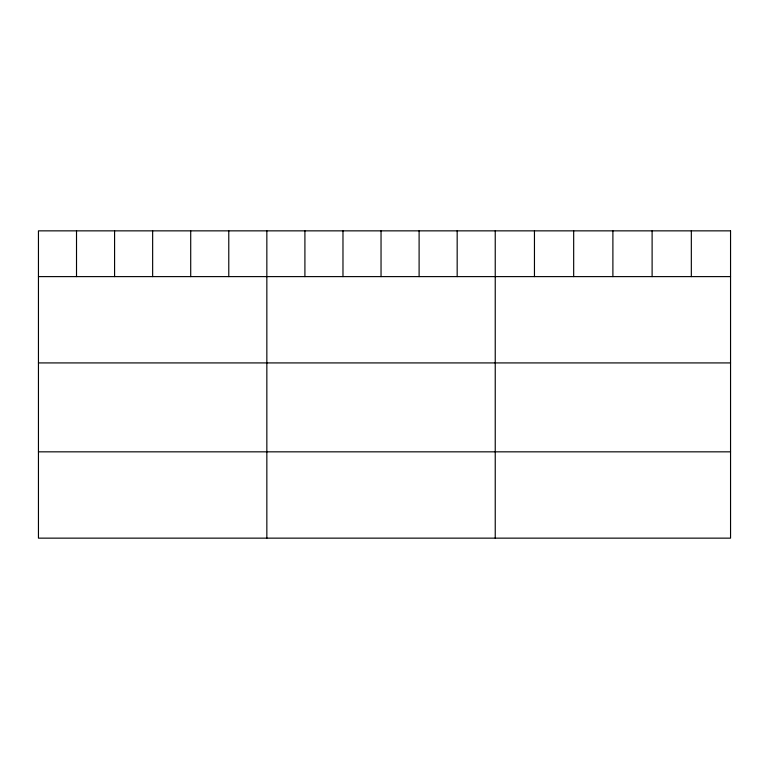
<?xml version="1.0" encoding="UTF-8"?>
<svg xmlns="http://www.w3.org/2000/svg" width="769" height="769" viewBox="0 0 769 769"><rect width="100%" height="100%" fill="white"/><g stroke="black" fill="none" stroke-linecap="round" stroke-linejoin="round"><path stroke-width="1.15" d="M38.45 276.609L730.55 276.609M38.45 362.92L730.55 362.92M38.45 451.836L730.55 451.836M691.331 230.854L691.331 276.609M652.112 230.854L652.112 276.609M612.893 230.854L612.893 276.609M573.674 230.854L573.674 276.609M534.455 230.854L534.455 276.609M495.236 230.854L495.236 538.146M457.171 230.854L457.171 276.609M419.105 230.854L419.105 276.609M381.039 230.854L381.039 276.609M342.974 230.854L342.974 276.609M304.909 230.854L304.909 276.609M266.843 230.854L266.843 538.146M228.778 230.854L228.778 276.609M190.712 230.854L190.712 276.609M152.647 230.854L152.647 276.609M114.581 230.854L114.581 276.609M76.516 230.854L76.516 276.609M730.55 230.854L38.45 230.854L38.45 538.146L730.55 538.146L730.55 230.854"/></g></svg>
